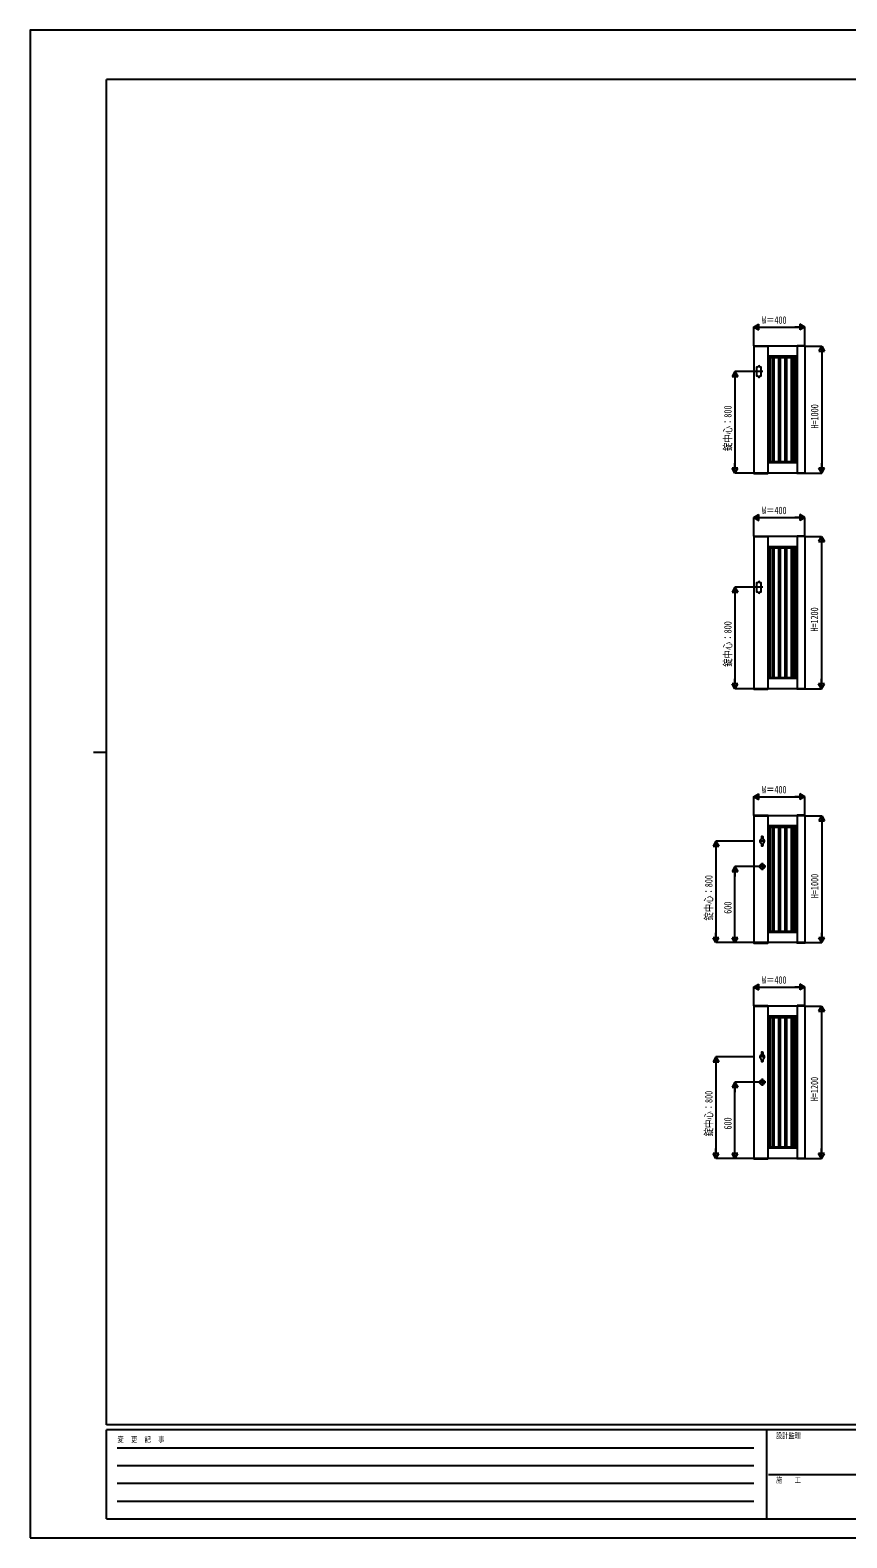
# Model space of a CAD drawing. Units: millimetres, scale not verified. Extents: x -8410 to 8410, y -5940 to 5940.
# Drawn here: x -8410 to -1979, y -5940 to 5940 of the extents above; entities that cross this region are included whole.
import ezdxf
from ezdxf.enums import TextEntityAlignment as Align

# ---------------------------------------------------------------- set-up
doc = ezdxf.new("R2010")
doc.units = ezdxf.units.MM
doc.header["$LTSCALE"] = 30
for name, color, linetype in [('0-2_YKK_A1', 4, 'Continuous'), ('0-3_YKK_D', 6, 'Continuous'), ('0-4_YKK_ZWAK', 7, 'Continuous')]:
    doc.layers.add(name, color=color, linetype=linetype)
doc.styles.add('ＭＳ ゴシック', font='')
doc.styles.get('ＭＳ ゴシック').set_extended_font_data('MS Gothic')

msp = doc.modelspace()

# ---------------------------------------------------------------- linework, layer by layer
at = {"layer": '0-2_YKK_A1'}
for p, q in [((-2710.33, 3452.55), (-2710.46, 3450)), ((-2710.46, 3450), (-2599.46, 3450)), ((-2709.96, 3450), (-2709.96, 2450)), ((-2309.96, 3450), (-2709.96, 3450)), ((-2709.33, 3453.5), (-2600.59, 3453.5)), ((-2599.96, 3450), (-2599.96, 2450)), ((-2599.59, 3452.55), (-2599.46, 3450)), ((-2370.33, 3452.55), (-2370.46, 3450)), ((-2309.46, 3450), (-2370.46, 3450)), ((-2369.96, 3450), (-2369.96, 2450)), ((-2310.59, 3453.5), (-2369.33, 3453.5)), ((-2309.96, 3450), (-2309.96, 2450)), ((-2309.59, 3452.55), (-2309.46, 3450)), ((-2369.96, 3370), (-2599.96, 3370)), ((-2599.96, 3360), (-2599.16, 3360)), ((-2599.16, 3370), (-2599.16, 2530)), ((-2584.16, 3370), (-2584.16, 2530)), ((-2584.16, 3360), (-2567.46, 3360)), ((-2567.46, 3370), (-2567.46, 2530)), ((-2552.46, 3370), (-2552.46, 2530)), ((-2552.46, 3360), (-2517.46, 3360)), ((-2517.46, 3370), (-2517.46, 2530)), ((-2502.46, 3370), (-2502.46, 2530)), ((-2502.46, 3360), (-2467.46, 3360)), ((-2467.46, 3370), (-2467.46, 2530)), ((-2452.46, 3370), (-2452.46, 2530)), ((-2452.46, 3360), (-2417.46, 3360)), ((-2417.46, 3370), (-2417.46, 2530)), ((-2402.46, 3370), (-2402.46, 2530)), ((-2402.46, 3360), (-2385.76, 3360)), ((-2385.76, 3370), (-2385.76, 2530)), ((-2370.76, 3370), (-2370.76, 2530)), ((-2370.76, 3360), (-2369.96, 3360)), ((-2639.46, 3250), (-2702.46, 3250)), ((-2675.96, 3285), (-2675.96, 3290)), ((-2675.96, 3215), (-2675.96, 3210)), ((-2665.96, 3285), (-2665.96, 3290)), ((-2665.96, 3215), (-2665.96, 3210)), ((-2599.96, 2540), (-2599.16, 2540)), ((-2369.96, 2530), (-2599.96, 2530)), ((-2584.16, 2540), (-2567.46, 2540)), ((-2552.46, 2540), (-2517.46, 2540)), ((-2502.46, 2540), (-2467.46, 2540)), ((-2452.46, 2540), (-2417.46, 2540)), ((-2402.46, 2540), (-2385.76, 2540)), ((-2370.76, 2540), (-2369.96, 2540)), ((-2710.46, 2450), (-2599.46, 2450)), ((-2710.33, 2447.45), (-2710.46, 2450)), ((-2309.96, 2450), (-2709.96, 2450)), ((-2709.33, 2446.5), (-2600.59, 2446.5)), ((-2599.59, 2447.45), (-2599.46, 2450)), ((-2309.46, 2450), (-2370.46, 2450)), ((-2370.33, 2447.45), (-2370.46, 2450)), ((-2310.59, 2446.5), (-2369.33, 2446.5)), ((-2309.59, 2447.45), (-2309.46, 2450)), ((-2710.33, 1952.55), (-2710.46, 1950)), ((-2710.46, 1950), (-2599.46, 1950)), ((-2709.96, 1950), (-2709.96, 750)), ((-2309.96, 1950), (-2709.96, 1950)), ((-2709.33, 1953.5), (-2600.59, 1953.5)), ((-2599.96, 1950), (-2599.96, 750)), ((-2599.59, 1952.55), (-2599.46, 1950)), ((-2370.33, 1952.55), (-2370.46, 1950)), ((-2309.46, 1950), (-2370.46, 1950)), ((-2369.96, 1950), (-2369.96, 750)), ((-2310.59, 1953.5), (-2369.33, 1953.5)), ((-2309.96, 1950), (-2309.96, 750)), ((-2309.59, 1952.55), (-2309.46, 1950)), ((-2369.96, 1870), (-2599.96, 1870)), ((-2599.96, 1860), (-2599.16, 1860)), ((-2599.16, 1870), (-2599.16, 830)), ((-2584.16, 1870), (-2584.16, 830)), ((-2584.16, 1860), (-2567.46, 1860)), ((-2567.46, 1870), (-2567.46, 830)), ((-2552.46, 1870), (-2552.46, 830)), ((-2552.46, 1860), (-2517.46, 1860)), ((-2517.46, 1870), (-2517.46, 830)), ((-2502.46, 1870), (-2502.46, 830)), ((-2502.46, 1860), (-2467.46, 1860)), ((-2467.46, 1870), (-2467.46, 830)), ((-2452.46, 1870), (-2452.46, 830)), ((-2452.46, 1860), (-2417.46, 1860)), ((-2417.46, 1870), (-2417.46, 830)), ((-2402.46, 1870), (-2402.46, 830)), ((-2402.46, 1860), (-2385.76, 1860)), ((-2385.76, 1870), (-2385.76, 830)), ((-2370.76, 1870), (-2370.76, 830)), ((-2370.76, 1860), (-2369.96, 1860)), ((-2639.46, 1550), (-2702.46, 1550)), ((-2675.96, 1585), (-2675.96, 1590)), ((-2665.96, 1585), (-2665.96, 1590)), ((-2675.96, 1515), (-2675.96, 1510)), ((-2665.96, 1515), (-2665.96, 1510)), ((-2599.96, 840), (-2599.16, 840)), ((-2584.16, 840), (-2567.46, 840)), ((-2552.46, 840), (-2517.46, 840)), ((-2502.46, 840), (-2467.46, 840)), ((-2452.46, 840), (-2417.46, 840)), ((-2402.46, 840), (-2385.76, 840)), ((-2370.76, 840), (-2369.96, 840)), ((-2710.46, 750), (-2599.46, 750)), ((-2710.33, 747.45), (-2710.46, 750)), ((-2309.96, 750), (-2709.96, 750)), ((-2709.33, 746.5), (-2600.59, 746.5)), ((-2369.96, 830), (-2599.96, 830)), ((-2599.59, 747.45), (-2599.46, 750)), ((-2309.46, 750), (-2370.46, 750)), ((-2370.33, 747.45), (-2370.46, 750)), ((-2310.59, 746.5), (-2369.33, 746.5)), ((-2309.59, 747.45), (-2309.46, 750)), ((-2710.33, -247.45), (-2710.46, -250)), ((-2710.46, -250), (-2599.46, -250)), ((-2709.96, -250), (-2709.96, -1250)), ((-2309.96, -250), (-2709.96, -250)), ((-2709.33, -246.5), (-2600.59, -246.5)), ((-2599.96, -250), (-2599.96, -1250)), ((-2369.96, -330), (-2599.96, -330)), ((-2599.96, -340), (-2599.16, -340)), ((-2599.59, -247.45), (-2599.46, -250)), ((-2599.16, -330), (-2599.16, -1170)), ((-2584.16, -330), (-2584.16, -1170)), ((-2584.16, -340), (-2567.46, -340)), ((-2567.46, -330), (-2567.46, -1170)), ((-2552.46, -330), (-2552.46, -1170)), ((-2552.46, -340), (-2517.46, -340)), ((-2517.46, -330), (-2517.46, -1170)), ((-2502.46, -330), (-2502.46, -1170)), ((-2502.46, -340), (-2467.46, -340)), ((-2467.46, -330), (-2467.46, -1170)), ((-2452.46, -330), (-2452.46, -1170)), ((-2452.46, -340), (-2417.46, -340)), ((-2417.46, -330), (-2417.46, -1170)), ((-2402.46, -330), (-2402.46, -1170)), ((-2402.46, -340), (-2385.76, -340)), ((-2385.76, -330), (-2385.76, -1170)), ((-2370.76, -330), (-2370.76, -1170)), ((-2370.76, -340), (-2369.96, -340)), ((-2370.33, -247.45), (-2370.46, -250)), ((-2309.46, -250), (-2370.46, -250)), ((-2369.96, -250), (-2369.96, -1250)), ((-2310.59, -246.5), (-2369.33, -246.5)), ((-2309.96, -250), (-2309.96, -1250)), ((-2309.59, -247.45), (-2309.46, -250)), ((-2623.96, -450), (-2667.96, -450)), ((-2663.46, -443), (-2663.46, -457)), ((-2658.46, -438), (-2651.21, -438)), ((-2651.21, -414.5), (-2651.21, -438)), ((-2651.21, -470.84), (-2651.21, -485.5)), ((-2649.21, -412.5), (-2642.71, -412.5)), ((-2640.71, -414.5), (-2640.71, -438)), ((-2640.71, -438), (-2633.46, -438)), ((-2640.71, -470.84), (-2640.71, -485.5)), ((-2628.46, -443), (-2628.46, -457)), ((-2649.21, -487.5), (-2642.71, -487.5)), ((-2616.96, -650), (-2674.96, -650)), ((-2645.96, -621), (-2645.96, -679)), ((-2599.96, -1160), (-2599.16, -1160)), ((-2369.96, -1170), (-2599.96, -1170)), ((-2584.16, -1160), (-2567.46, -1160)), ((-2552.46, -1160), (-2517.46, -1160)), ((-2502.46, -1160), (-2467.46, -1160)), ((-2452.46, -1160), (-2417.46, -1160)), ((-2402.46, -1160), (-2385.76, -1160)), ((-2370.76, -1160), (-2369.96, -1160)), ((-2710.46, -1250), (-2599.46, -1250)), ((-2710.33, -1252.55), (-2710.46, -1250)), ((-2309.96, -1250), (-2709.96, -1250)), ((-2709.33, -1253.5), (-2600.59, -1253.5)), ((-2599.59, -1252.55), (-2599.46, -1250)), ((-2309.46, -1250), (-2370.46, -1250)), ((-2370.33, -1252.55), (-2370.46, -1250)), ((-2310.59, -1253.5), (-2369.33, -1253.5)), ((-2309.59, -1252.55), (-2309.46, -1250)), ((-2710.33, -1747.45), (-2710.46, -1750)), ((-2710.46, -1750), (-2599.46, -1750)), ((-2709.96, -1750), (-2709.96, -2950)), ((-2309.96, -1750), (-2709.96, -1750)), ((-2709.33, -1746.5), (-2600.59, -1746.5)), ((-2599.96, -1750), (-2599.96, -2950)), ((-2599.59, -1747.45), (-2599.46, -1750)), ((-2370.33, -1747.45), (-2370.46, -1750)), ((-2309.46, -1750), (-2370.46, -1750)), ((-2369.96, -1750), (-2369.96, -2950)), ((-2310.59, -1746.5), (-2369.33, -1746.5)), ((-2309.96, -1750), (-2309.96, -2950)), ((-2309.59, -1747.45), (-2309.46, -1750)), ((-2369.96, -1830), (-2599.96, -1830)), ((-2599.96, -1840), (-2599.16, -1840)), ((-2599.16, -1830), (-2599.16, -2870)), ((-2584.16, -1830), (-2584.16, -2870)), ((-2584.16, -1840), (-2567.46, -1840)), ((-2567.46, -1830), (-2567.46, -2870)), ((-2552.46, -1830), (-2552.46, -2870)), ((-2552.46, -1840), (-2517.46, -1840)), ((-2517.46, -1830), (-2517.46, -2870)), ((-2502.46, -1830), (-2502.46, -2870)), ((-2502.46, -1840), (-2467.46, -1840)), ((-2467.46, -1830), (-2467.46, -2870)), ((-2452.46, -1830), (-2452.46, -2870)), ((-2452.46, -1840), (-2417.46, -1840)), ((-2417.46, -1830), (-2417.46, -2870)), ((-2402.46, -1830), (-2402.46, -2870)), ((-2402.46, -1840), (-2385.76, -1840)), ((-2385.76, -1830), (-2385.76, -2870)), ((-2370.76, -1830), (-2370.76, -2870)), ((-2370.76, -1840), (-2369.96, -1840)), ((-2658.46, -2138), (-2651.21, -2138)), ((-2651.21, -2114.5), (-2651.21, -2138)), ((-2649.21, -2112.5), (-2642.71, -2112.5)), ((-2640.71, -2114.5), (-2640.71, -2138)), ((-2640.71, -2138), (-2633.46, -2138)), ((-2623.96, -2150), (-2667.96, -2150)), ((-2663.46, -2143), (-2663.46, -2157)), ((-2651.21, -2170.84), (-2651.21, -2185.5)), ((-2649.21, -2187.5), (-2642.71, -2187.5)), ((-2640.71, -2170.84), (-2640.71, -2185.5)), ((-2628.46, -2143), (-2628.46, -2157)), ((-2616.96, -2350), (-2674.96, -2350)), ((-2645.96, -2321), (-2645.96, -2379)), ((-2710.46, -2950), (-2599.46, -2950)), ((-2710.33, -2952.55), (-2710.46, -2950)), ((-2309.96, -2950), (-2709.96, -2950)), ((-2709.33, -2953.5), (-2600.59, -2953.5)), ((-2599.96, -2860), (-2599.16, -2860)), ((-2369.96, -2870), (-2599.96, -2870)), ((-2599.59, -2952.55), (-2599.46, -2950)), ((-2584.16, -2860), (-2567.46, -2860)), ((-2552.46, -2860), (-2517.46, -2860)), ((-2502.46, -2860), (-2467.46, -2860)), ((-2452.46, -2860), (-2417.46, -2860)), ((-2402.46, -2860), (-2385.76, -2860)), ((-2370.76, -2860), (-2369.96, -2860)), ((-2309.46, -2950), (-2370.46, -2950)), ((-2370.33, -2952.55), (-2370.46, -2950)), ((-2310.59, -2953.5), (-2369.33, -2953.5)), ((-2309.59, -2952.55), (-2309.46, -2950))]:
    msp.add_line(p, q, dxfattribs=at)
for points in [[(-2675.96, 3285), (-2689.96, 3285), (-2689.96, 3215), (-2675.96, 3215)], [(-2665.96, 3215), (-2651.96, 3215), (-2651.96, 3285), (-2665.96, 3285)], [(-2675.96, 1585), (-2689.96, 1585), (-2689.96, 1515), (-2675.96, 1515)], [(-2665.96, 1515), (-2651.96, 1515), (-2651.96, 1585), (-2665.96, 1585)]]:
    msp.add_lwpolyline(points, dxfattribs=at)
for centre in [(-2645.96, -650), (-2645.96, -2350)]:
    msp.add_circle(centre, 19, dxfattribs=at)
for centre, radius, start, end in [((-2709.33, 3452.5), 1, 90, 177), ((-2600.59, 3452.5), 1, 3, 90), ((-2369.33, 3452.5), 1, 90, 177), ((-2310.59, 3452.5), 1, 3, 90), ((-2670.96, 3290), 5, 0, 180), ((-2670.96, 3210), 5, 180, 0), ((-2709.33, 2447.5), 1, 183, 270), ((-2600.59, 2447.5), 1, 270, 357), ((-2369.33, 2447.5), 1, 183, 270), ((-2310.59, 2447.5), 1, 270, 357), ((-2709.33, 1952.5), 1, 90, 177), ((-2600.59, 1952.5), 1, 3, 90), ((-2369.33, 1952.5), 1, 90, 177), ((-2310.59, 1952.5), 1, 3, 90), ((-2670.96, 1590), 5, 0, 180), ((-2670.96, 1510), 5, 180, 0), ((-2709.33, 747.5), 1, 183, 270), ((-2600.59, 747.5), 1, 270, 357), ((-2369.33, 747.5), 1, 183, 270), ((-2310.59, 747.5), 1, 270, 357), ((-2709.33, -247.5), 1, 90, 177), ((-2600.59, -247.5), 1, 3, 90), ((-2369.33, -247.5), 1, 90, 177), ((-2310.59, -247.5), 1, 3, 90), ((-2658.46, -443), 5, 90, 180), ((-2658.46, -457), 5, 180, 270), ((-2645.96, -459.56), 12.5, 191.55262, 245.16541), ((-2649.21, -414.5), 2, 90, 180), ((-2642.71, -414.5), 2, 0, 90), ((-2645.96, -459.5), 12.5, 294.83459, 348.44738), ((-2645.96, -459.56), 12.5, 294.83459, 348.44738), ((-2633.46, -443), 5, 0, 90), ((-2633.46, -457), 5, 270, 0), ((-2649.21, -485.5), 2, 180, 270), ((-2642.71, -485.5), 2, 270, 0), ((-2709.33, -1252.5), 1, 183, 270), ((-2600.59, -1252.5), 1, 270, 357), ((-2369.33, -1252.5), 1, 183, 270), ((-2310.59, -1252.5), 1, 270, 357), ((-2709.33, -1747.5), 1, 90, 177), ((-2600.59, -1747.5), 1, 3, 90), ((-2369.33, -1747.5), 1, 90, 177), ((-2310.59, -1747.5), 1, 3, 90), ((-2658.46, -2143), 5, 90, 180), ((-2649.21, -2114.5), 2, 90, 180), ((-2642.71, -2114.5), 2, 0, 90), ((-2633.46, -2143), 5, 0, 90), ((-2658.46, -2157), 5, 180, 270), ((-2645.96, -2159.56), 12.5, 191.55262, 245.16541), ((-2649.21, -2185.5), 2, 180, 270), ((-2642.71, -2185.5), 2, 270, 0), ((-2645.96, -2159.5), 12.5, 294.83459, 348.44738), ((-2645.96, -2159.56), 12.5, 294.83459, 348.44738), ((-2633.46, -2157), 5, 270, 0), ((-2709.33, -2952.5), 1, 183, 270), ((-2600.59, -2952.5), 1, 270, 357), ((-2369.33, -2952.5), 1, 183, 270), ((-2310.59, -2952.5), 1, 270, 357)]:
    msp.add_arc(centre, radius, start, end, dxfattribs=at)
at = {"layer": '0-3_YKK_D'}
for p, q in [((-2709.96, 3600), (-2670.99, 3622.5)), ((-2709.96, 3452), (-2709.96, 3601)), ((-2709.96, 3600), (-2670.99, 3577.5)), ((-2709.96, 3600), (-2632.02, 3600)), ((-2670.99, 3577.5), (-2670.99, 3622.5)), ((-2664.96, 3600), (-2354.96, 3600)), ((-2309.96, 3600), (-2387.9, 3600)), ((-2309.96, 3600), (-2348.93, 3622.5)), ((-2348.93, 3622.5), (-2348.93, 3577.5)), ((-2309.96, 3600), (-2348.93, 3577.5)), ((-2309.96, 3452), (-2309.96, 3601)), ((-2307.46, 3450), (-2175.73, 3450)), ((-2176.73, 3450), (-2199.23, 3411.03)), ((-2176.73, 3450), (-2154.23, 3411.03)), ((-2176.73, 3450), (-2176.73, 3372.06)), ((-2199.23, 3411.03), (-2154.23, 3411.03)), ((-2176.73, 3405), (-2176.73, 2495)), ((-2859.96, 3250), (-2882.46, 3211.03)), ((-2882.46, 3211.03), (-2837.46, 3211.03)), ((-2704.46, 3250), (-2860.96, 3250)), ((-2859.96, 3250), (-2837.46, 3211.03)), ((-2859.96, 3250), (-2859.96, 3172.06)), ((-2859.96, 3205), (-2859.96, 2495)), ((-2859.96, 2450), (-2859.96, 2527.94)), ((-2176.73, 2450), (-2176.73, 2527.94)), ((-2859.96, 2450), (-2882.46, 2488.97)), ((-2837.46, 2488.97), (-2882.46, 2488.97)), ((-2711.96, 2450), (-2860.96, 2450)), ((-2859.96, 2450), (-2837.46, 2488.97)), ((-2307.96, 2450), (-2175.73, 2450)), ((-2176.73, 2450), (-2199.23, 2488.97)), ((-2154.23, 2488.97), (-2199.23, 2488.97)), ((-2176.73, 2450), (-2154.23, 2488.97)), ((-2709.96, 2100), (-2670.99, 2122.5)), ((-2709.96, 1952), (-2709.96, 2101)), ((-2709.96, 2100), (-2670.99, 2077.5)), ((-2709.96, 2100), (-2632.02, 2100)), ((-2670.99, 2077.5), (-2670.99, 2122.5)), ((-2664.96, 2100), (-2354.96, 2100)), ((-2309.96, 2100), (-2387.9, 2100)), ((-2309.96, 2100), (-2348.93, 2122.5)), ((-2348.93, 2122.5), (-2348.93, 2077.5)), ((-2309.96, 2100), (-2348.93, 2077.5)), ((-2309.96, 1952), (-2309.96, 2101)), ((-2307.46, 1950), (-2177.15, 1950)), ((-2178.15, 1950), (-2200.65, 1911.03)), ((-2200.65, 1911.03), (-2155.65, 1911.03)), ((-2178.15, 1950), (-2155.65, 1911.03)), ((-2178.15, 1950), (-2178.15, 1872.06)), ((-2178.15, 1905), (-2178.15, 795)), ((-2859.96, 1550), (-2882.46, 1511.03)), ((-2704.46, 1550), (-2860.96, 1550)), ((-2859.96, 1550), (-2837.46, 1511.03)), ((-2859.96, 1550), (-2859.96, 1472.06)), ((-2882.46, 1511.03), (-2837.46, 1511.03)), ((-2859.96, 1505), (-2859.96, 795)), ((-2859.96, 750), (-2882.46, 788.97)), ((-2837.46, 788.97), (-2882.46, 788.97)), ((-2711.96, 750), (-2860.96, 750)), ((-2859.96, 750), (-2859.96, 827.94)), ((-2859.96, 750), (-2837.46, 788.97)), ((-2307.96, 750), (-2177.15, 750)), ((-2178.15, 750), (-2200.65, 788.97)), ((-2155.65, 788.97), (-2200.65, 788.97)), ((-2178.15, 750), (-2178.15, 827.94)), ((-2178.15, 750), (-2155.65, 788.97)), ((-2709.96, -100), (-2670.99, -77.5)), ((-2709.96, -248), (-2709.96, -99)), ((-2709.96, -100), (-2670.99, -122.5)), ((-2709.96, -100), (-2632.02, -100)), ((-2670.99, -122.5), (-2670.99, -77.5)), ((-2664.96, -100), (-2354.96, -100)), ((-2309.96, -100), (-2387.9, -100)), ((-2309.96, -100), (-2348.93, -77.5)), ((-2348.93, -77.5), (-2348.93, -122.5)), ((-2309.96, -100), (-2348.93, -122.5)), ((-2309.96, -248), (-2309.96, -99)), ((-2307.46, -250), (-2175.73, -250)), ((-2176.73, -250), (-2199.23, -288.97)), ((-2199.23, -288.97), (-2154.23, -288.97)), ((-2176.73, -250), (-2154.23, -288.97)), ((-2176.73, -250), (-2176.73, -327.94)), ((-2176.73, -295), (-2176.73, -1205)), ((-3009.96, -450), (-3032.46, -488.97)), ((-2704.46, -450), (-3010.96, -450)), ((-3009.96, -450), (-2987.46, -488.97)), ((-3009.96, -450), (-3009.96, -527.94)), ((-3032.46, -488.97), (-2987.46, -488.97)), ((-3009.96, -495), (-3009.96, -1205)), ((-2859.96, -650), (-2882.46, -688.97)), ((-2882.46, -688.97), (-2837.46, -688.97)), ((-2676.96, -650), (-2860.96, -650)), ((-2859.96, -650), (-2837.46, -688.97)), ((-2859.96, -650), (-2859.96, -727.94)), ((-2859.96, -1205), (-2859.96, -695)), ((-3009.96, -1250), (-3009.96, -1172.06)), ((-2859.96, -1250), (-2859.96, -1172.06)), ((-2176.73, -1250), (-2176.73, -1172.06)), ((-3009.96, -1250), (-3032.46, -1211.03)), ((-2987.46, -1211.03), (-3032.46, -1211.03)), ((-2711.96, -1250), (-3010.96, -1250)), ((-3009.96, -1250), (-2987.46, -1211.03)), ((-2859.96, -1250), (-2882.46, -1211.03)), ((-2837.46, -1211.03), (-2882.46, -1211.03)), ((-2711.96, -1250), (-2860.96, -1250)), ((-2859.96, -1250), (-2837.46, -1211.03)), ((-2307.96, -1250), (-2175.73, -1250)), ((-2176.73, -1250), (-2199.23, -1211.03)), ((-2154.23, -1211.03), (-2199.23, -1211.03)), ((-2176.73, -1250), (-2154.23, -1211.03)), ((-2709.96, -1600), (-2670.99, -1577.5)), ((-2709.96, -1748), (-2709.96, -1599)), ((-2709.96, -1600), (-2670.99, -1622.5)), ((-2709.96, -1600), (-2632.02, -1600)), ((-2670.99, -1622.5), (-2670.99, -1577.5)), ((-2664.96, -1600), (-2354.96, -1600)), ((-2309.96, -1600), (-2387.9, -1600)), ((-2309.96, -1600), (-2348.93, -1577.5)), ((-2348.93, -1577.5), (-2348.93, -1622.5)), ((-2309.96, -1600), (-2348.93, -1622.5)), ((-2309.96, -1748), (-2309.96, -1599)), ((-2307.46, -1750), (-2177.15, -1750)), ((-2178.15, -1750), (-2200.65, -1788.97)), ((-2178.15, -1750), (-2155.65, -1788.97)), ((-2178.15, -1750), (-2178.15, -1827.94)), ((-2200.65, -1788.97), (-2155.65, -1788.97)), ((-2178.15, -1795), (-2178.15, -2905)), ((-3009.96, -2150), (-3032.46, -2188.97)), ((-3032.46, -2188.97), (-2987.46, -2188.97)), ((-2704.46, -2150), (-3010.96, -2150)), ((-3009.96, -2150), (-2987.46, -2188.97)), ((-3009.96, -2150), (-3009.96, -2227.94)), ((-3009.96, -2195), (-3009.96, -2905)), ((-2859.96, -2350), (-2882.46, -2388.97)), ((-2676.96, -2350), (-2860.96, -2350)), ((-2859.96, -2350), (-2837.46, -2388.97)), ((-2859.96, -2350), (-2859.96, -2427.94)), ((-2882.46, -2388.97), (-2837.46, -2388.97)), ((-2859.96, -2905), (-2859.96, -2395)), ((-3009.96, -2950), (-3032.46, -2911.03)), ((-2987.46, -2911.03), (-3032.46, -2911.03)), ((-2711.96, -2950), (-3010.96, -2950)), ((-3009.96, -2950), (-3009.96, -2872.06)), ((-3009.96, -2950), (-2987.46, -2911.03)), ((-2859.96, -2950), (-2882.46, -2911.03)), ((-2837.46, -2911.03), (-2882.46, -2911.03)), ((-2711.96, -2950), (-2860.96, -2950)), ((-2859.96, -2950), (-2859.96, -2872.06)), ((-2859.96, -2950), (-2837.46, -2911.03)), ((-2307.96, -2950), (-2177.15, -2950)), ((-2178.15, -2950), (-2200.65, -2911.03)), ((-2155.65, -2911.03), (-2200.65, -2911.03)), ((-2178.15, -2950), (-2178.15, -2872.06)), ((-2178.15, -2950), (-2155.65, -2911.03))]:
    msp.add_line(p, q, dxfattribs=at)
at = {"layer": '0-4_YKK_ZWAK'}
for p, q in [((7790.04, 5550), (-7809.96, 5550)), ((-7809.96, -5050), (-7809.96, 5550)), ((-7909.96, 250), (-7809.96, 250)), ((7790.04, -5050), (-7809.96, -5050)), ((-2609.96, -5090), (-7809.96, -5090)), ((-7809.96, -5790), (-7809.96, -5090)), ((-2609.96, -5090), (-2609.96, -5790)), ((-9.96, -5090), (-2609.96, -5090)), ((-7724.96, -5230), (-2709.96, -5230)), ((-7724.96, -5370), (-2709.96, -5370)), ((-2594.96, -5440), (-9.96, -5440)), ((-7724.96, -5510), (-2709.96, -5510)), ((-7724.96, -5650), (-2709.96, -5650)), ((-7809.96, -5790), (-2609.96, -5790)), ((-2609.96, -5790), (-9.96, -5790))]:
    msp.add_line(p, q, dxfattribs=at)
msp.add_lwpolyline([(-8410, -5940), (8410, -5940), (8410, 5940), (-8410, 5940)], close=True, dxfattribs=at)

# ---------------------------------------------------------------- texts
at = {"layer": '0-3_YKK_D', "style": 'ＭＳ ゴシック', "width": 0.8}
for p in [(-2646.49, 3609), (-2646.49, 2109), (-2646.49, -91), (-2646.49, -1591)]:
    msp.add_text('W＝400', height=58.65, dxfattribs=at).set_placement(p, align=Align.BOTTOM_LEFT)
for s, p in [('錠中心：800', (-2868.96, 2623.87)), ('H=1000', (-2185.73, 2800.67)), ('H=1200', (-2187.15, 1200.67)), ('錠中心：800', (-2868.96, 923.87)), ('H=1000', (-2185.73, -899.33)), ('錠中心：800', (-3018.96, -1076.13)), ('600', (-2868.96, -1022.53)), ('H=1200', (-2187.15, -2499.33)), ('錠中心：800', (-3018.96, -2776.13)), ('600', (-2868.96, -2722.53))]:
    msp.add_text(s, height=58.65, rotation=90, dxfattribs=at).set_placement(p, align=Align.BOTTOM_LEFT)
at = {"layer": '0-4_YKK_ZWAK', "style": 'ＭＳ ゴシック', "width": 0.8}
for s, p in [('設計監理', (-2536.63, -5170)), ('変  更  記  事', (-7722.62, -5200)), ('施\u3000\u3000工', (-2536.63, -5520))]:
    msp.add_text(s, height=43.99, dxfattribs=at).set_placement(p, align=Align.BOTTOM_LEFT)

doc.saveas('drawing.dxf')
